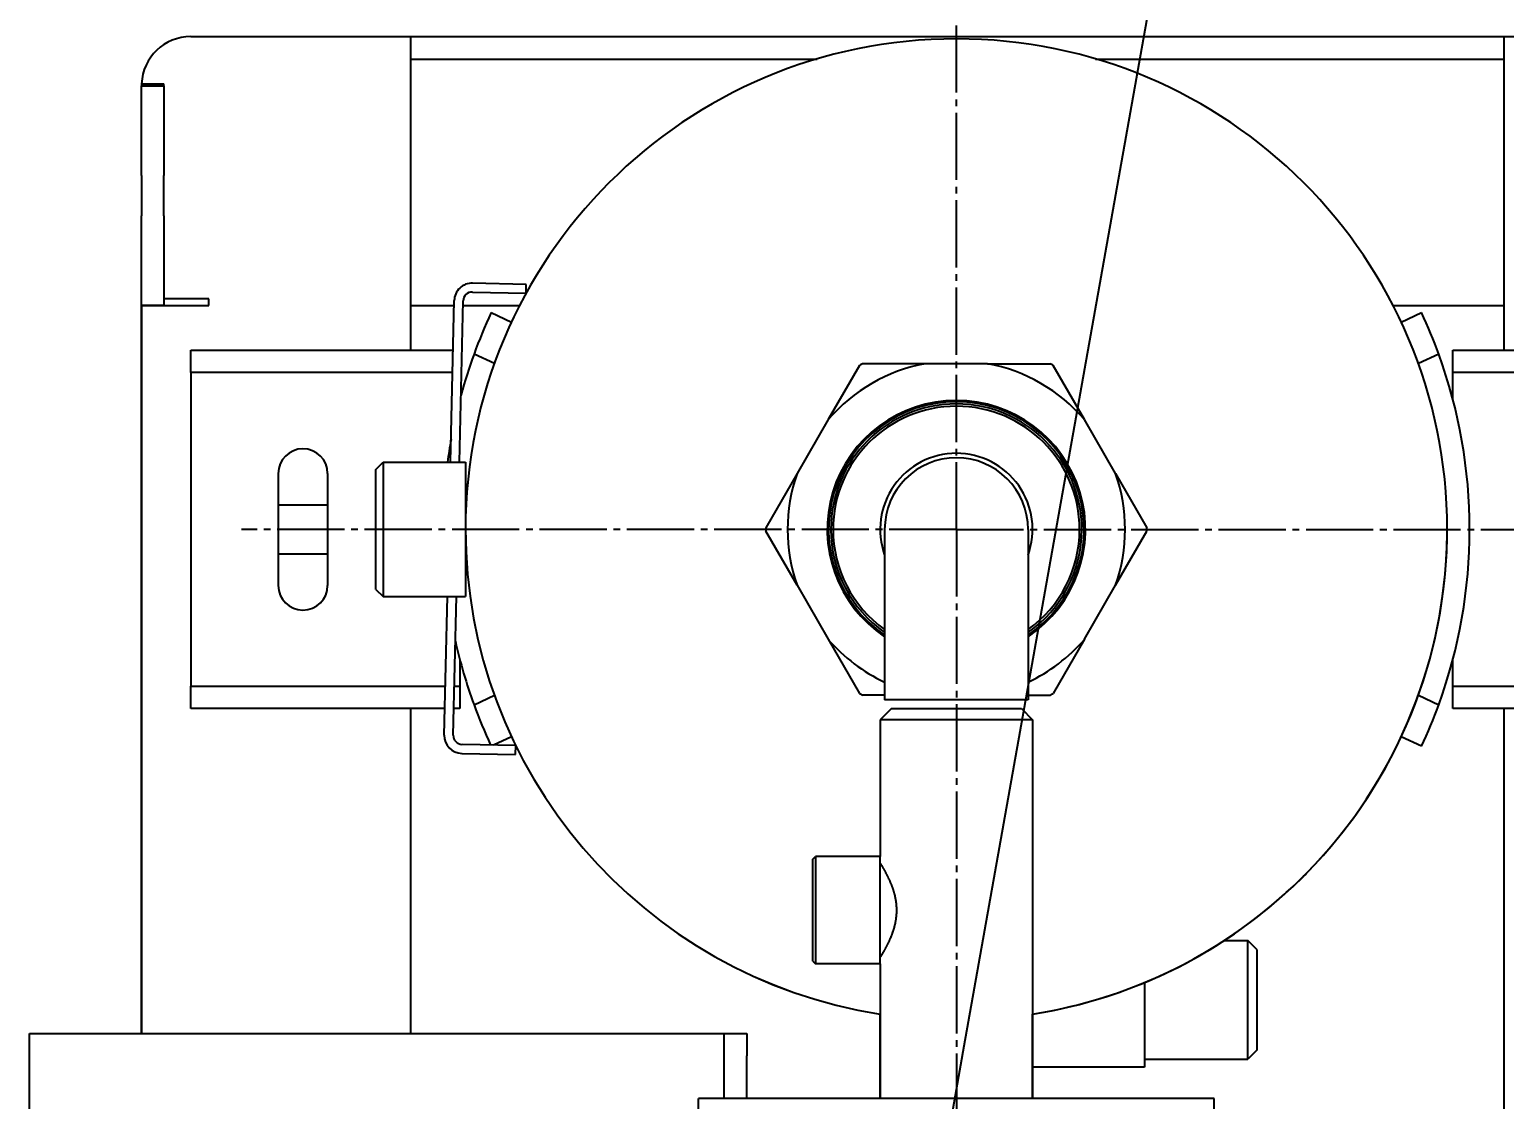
# Model space of a CAD drawing. Header units: millimetres. Extents: x 3795014 to 4300160, y 3869364 to 4016788.
# Drawn here: x 3878268 to 3878597, y 4010335.3 to 4010574.2 of the extents above; entities that cross this region are included whole.
import ezdxf
from ezdxf import colors
from ezdxf.entities.mleader import LeaderData, LeaderLine
from ezdxf.math import Vec2, Vec3

# ---------------------------------------------------------------- set-up
doc = ezdxf.new("R2010")
doc.units = ezdxf.units.MM
doc.linetypes.add('K5LT_AXLED', pattern=[19.5, 15, -1.5, 1.5, -1.5])
doc.linetypes.add('K5LT_BASIC', pattern=[0])
doc.layers.add('выноска', color=7, linetype='Continuous', lineweight=18)
doc.layers.add('Системный слой', color=7, linetype='Continuous')
doc.styles.add('ISOCPEUR', font='isocpeur.ttf')

# ---------------------------------------------------------------- blocks, each defined once
blk = doc.blocks.new('_BoxFilled')
at = {"color": 0, "linetype": 'ByBlock', "lineweight": -2}
blk.add_line((-0.5, 0), (-1, 0), dxfattribs=at)
at = {"color": 0, "linetype": 'ByBlock', "lineweight": 20}
blk.add_solid([(-0.5, 0.5), (0.5, 0.5), (-0.5, -0.5), (0.5, -0.5)], dxfattribs=at)

msp = doc.modelspace()

# ---------------------------------------------------------------- linework, layer by layer
at = {"layer": 'Системный слой', "linetype": 'K5LT_AXLED'}
for q in [(3878474.72, 4010622.09), (3878315.22, 4010462.59), (3878474.72, 4009902.59), (3878634.22, 4010462.59)]:
    msp.add_line((3878474.72, 4010462.59), q, dxfattribs=at)
at = {"layer": 'Системный слой', "linetype": 'K5LT_BASIC'}
for p, q in [((3878303.95, 4010572.59), (3878352.96, 4010572.59)), ((3878352.96, 4010572.59), (3878596.96, 4010572.59)), ((3878352.96, 4010572.59), (3878352.96, 4010502.59)), ((3878596.96, 4010572.59), (3878645.97, 4010572.59)), ((3878596.96, 4010502.59), (3878596.96, 4010572.59)), ((3878352.96, 4010567.59), (3878443.65, 4010567.59)), ((3878505.79, 4010567.59), (3878596.96, 4010567.59)), ((3878292.96, 4010562.09), (3878297.96, 4010562.09)), ((3878297.96, 4010561.59), (3878297.96, 4010562.09)), ((3878292.96, 4010561.59), (3878297.96, 4010561.59)), ((3878292.96, 4010541.59), (3878292.96, 4010561.59)), ((3878297.96, 4010561.59), (3878297.96, 4010541.59)), ((3878292.96, 4010541.59), (3878292.96, 4010532.59)), ((3878297.96, 4010532.59), (3878297.96, 4010541.59)), ((3878292.96, 4010512.59), (3878292.96, 4010532.59)), ((3878297.96, 4010532.59), (3878297.96, 4010512.59)), ((3878378.79, 4010517.3), (3878366.79, 4010517.58)), ((3878378.75, 4010515.3), (3878378.79, 4010517.3)), ((3878307.96, 4010514.09), (3878297.96, 4010514.09)), ((3878307.96, 4010512.59), (3878307.96, 4010514.09)), ((3878361.88, 4010477.59), (3878362.7, 4010513.67)), ((3878363.88, 4010477.59), (3878364.7, 4010513.62)), ((3878366.75, 4010515.58), (3878378.75, 4010515.3)), ((3878297.96, 4010512.59), (3878292.96, 4010512.59)), ((3878292.96, 4010512.59), (3878303.96, 4010512.59)), ((3878292.96, 4010350.09), (3878292.96, 4010512.59)), ((3878292.96, 4010512.59), (3878292.96, 4010350.09)), ((3878303.96, 4010512.59), (3878307.96, 4010512.59)), ((3878352.96, 4010512.59), (3878362.68, 4010512.59)), ((3878364.68, 4010512.59), (3878377.31, 4010512.59)), ((3878370.95, 4010510.98), (3878375.48, 4010508.87)), ((3878572.14, 4010512.59), (3878596.96, 4010512.59)), ((3878573.96, 4010508.87), (3878578.5, 4010510.98)), ((3878303.96, 4010497.59), (3878303.96, 4010502.59)), ((3878303.96, 4010502.59), (3878362.45, 4010502.59)), ((3878371.67, 4010499.61), (3878367.12, 4010501.73)), ((3878467.76, 4010499.59), (3878453.81, 4010499.59)), ((3878481.69, 4010499.59), (3878467.76, 4010499.59)), ((3878481.69, 4010499.59), (3878495.63, 4010499.59)), ((3878582.33, 4010501.73), (3878577.78, 4010499.61)), ((3878585.49, 4010502.59), (3878645.49, 4010502.59)), ((3878585.49, 4010497.59), (3878585.49, 4010502.59)), ((3878303.96, 4010497.59), (3878303.96, 4010491.59)), ((3878362.34, 4010497.59), (3878303.96, 4010497.59)), ((3878453.14, 4010499.2), (3878446.16, 4010487.12)), ((3878503.28, 4010487.12), (3878496.31, 4010499.2)), ((3878585.49, 4010491.59), (3878585.49, 4010497.59)), ((3878645.49, 4010497.59), (3878585.49, 4010497.59)), ((3878303.96, 4010491.59), (3878303.96, 4010433.59)), ((3878446.16, 4010487.12), (3878439.2, 4010475.06)), ((3878510.25, 4010475.06), (3878503.28, 4010487.12)), ((3878345.22, 4010475.99), (3878346.82, 4010477.59)), ((3878346.82, 4010477.59), (3878365.22, 4010477.59)), ((3878346.82, 4010477.59), (3878346.82, 4010474.71)), ((3878365.22, 4010477.59), (3878365.22, 4010474.71)), ((3878323.46, 4010475.09), (3878323.46, 4010450.09)), ((3878334.46, 4010475.09), (3878334.46, 4010450.09)), ((3878345.22, 4010473.42), (3878345.22, 4010475.99)), ((3878345.22, 4010449.19), (3878345.22, 4010473.42)), ((3878346.82, 4010474.71), (3878346.82, 4010447.59)), ((3878365.22, 4010474.71), (3878365.22, 4010447.59)), ((3878439.2, 4010475.06), (3878432.23, 4010462.98)), ((3878510.25, 4010475.06), (3878517.22, 4010462.98)), ((3878365.68, 4010472.59), (3878365.22, 4010472.59)), ((3878323.46, 4010468.09), (3878334.46, 4010468.09)), ((3878439.2, 4010450.12), (3878432.23, 4010462.2)), ((3878458.72, 4010462.59), (3878458.72, 4010425.09)), ((3878490.72, 4010462.59), (3878490.72, 4010425.09)), ((3878510.25, 4010450.12), (3878517.22, 4010462.2)), ((3878334.46, 4010457.09), (3878323.46, 4010457.09)), ((3878365.68, 4010452.59), (3878365.22, 4010452.59)), ((3878345.22, 4010449.19), (3878346.82, 4010447.59)), ((3878346.82, 4010447.59), (3878365.22, 4010447.59)), ((3878360.48, 4010416.69), (3878361.19, 4010447.59)), ((3878362.48, 4010416.65), (3878363.19, 4010447.59)), ((3878439.2, 4010450.12), (3878446.16, 4010438.06)), ((3878503.28, 4010438.06), (3878510.25, 4010450.12)), ((3878446.16, 4010438.06), (3878453.14, 4010425.98)), ((3878503.28, 4010438.06), (3878496.31, 4010425.98)), ((3878303.96, 4010433.59), (3878303.96, 4010427.59)), ((3878363.96, 4010433.59), (3878363.96, 4010427.59)), ((3878585.49, 4010427.59), (3878585.49, 4010433.59)), ((3878303.96, 4010422.59), (3878303.96, 4010427.59)), ((3878303.96, 4010427.59), (3878360.73, 4010427.59)), ((3878362.73, 4010427.59), (3878363.96, 4010427.59)), ((3878363.96, 4010427.59), (3878363.96, 4010422.59)), ((3878585.49, 4010427.59), (3878645.49, 4010427.59)), ((3878585.49, 4010422.59), (3878585.49, 4010427.59)), ((3878367.12, 4010423.45), (3878371.67, 4010425.57)), ((3878458.72, 4010425.59), (3878453.81, 4010425.59)), ((3878458.72, 4010425.09), (3878458.72, 4010424.59)), ((3878490.72, 4010424.59), (3878458.72, 4010424.59)), ((3878490.72, 4010425.59), (3878495.63, 4010425.59)), ((3878490.72, 4010425.09), (3878490.72, 4010424.59)), ((3878577.78, 4010425.57), (3878582.33, 4010423.45)), ((3878360.62, 4010422.59), (3878303.96, 4010422.59)), ((3878352.96, 4010422.59), (3878352.96, 4010350.09)), ((3878363.96, 4010422.59), (3878362.62, 4010422.59)), ((3878460.22, 4010422.59), (3878457.72, 4010420.09)), ((3878460.22, 4010422.59), (3878489.22, 4010422.59)), ((3878489.22, 4010422.59), (3878491.72, 4010420.09)), ((3878645.49, 4010422.59), (3878585.49, 4010422.59)), ((3878596.96, 4010265.09), (3878596.96, 4010422.59)), ((3878491.72, 4010420.09), (3878457.72, 4010420.09)), ((3878457.72, 4010420.09), (3878457.72, 4010389.59)), ((3878491.72, 4010420.09), (3878491.72, 4010335.59)), ((3878376.43, 4010414.33), (3878364.44, 4010414.6)), ((3878375.48, 4010416.31), (3878371.47, 4010414.44)), ((3878376.39, 4010412.33), (3878376.43, 4010414.33)), ((3878578.5, 4010414.2), (3878573.96, 4010416.31)), ((3878364.39, 4010412.6), (3878376.39, 4010412.33)), ((3878442.72, 4010388.99), (3878443.32, 4010389.59)), ((3878442.72, 4010382.95), (3878442.72, 4010388.99)), ((3878457.72, 4010389.59), (3878443.32, 4010389.59)), ((3878443.32, 4010389.59), (3878443.32, 4010383.23)), ((3878457.72, 4010383.23), (3878457.72, 4010389.59)), ((3878458.03, 4010387.59), (3878457.72, 4010387.59)), ((3878442.72, 4010366.19), (3878442.72, 4010382.95)), ((3878443.32, 4010383.23), (3878443.32, 4010365.59)), ((3878457.72, 4010365.59), (3878457.72, 4010383.23)), ((3878534.45, 4010370.81), (3878539.72, 4010370.81)), ((3878541.72, 4010368.81), (3878539.72, 4010370.81)), ((3878539.72, 4010344.37), (3878539.72, 4010370.81)), ((3878541.72, 4010368.81), (3878541.72, 4010346.37)), ((3878442.72, 4010366.19), (3878443.32, 4010365.59)), ((3878457.72, 4010365.59), (3878443.32, 4010365.59)), ((3878458.03, 4010367.59), (3878457.72, 4010367.59)), ((3878457.72, 4010365.59), (3878457.72, 4010335.59)), ((3878516.72, 4010361.47), (3878516.72, 4010342.59)), ((3878457.72, 4010335.59), (3878457.72, 4010354.42)), ((3878491.72, 4010342.59), (3878491.72, 4010354.42)), ((3878267.96, 4010350.09), (3878422.96, 4010350.09)), ((3878267.96, 4010065.09), (3878267.96, 4010350.09)), ((3878422.96, 4010350.09), (3878427.96, 4010350.09)), ((3878422.96, 4010335.59), (3878422.96, 4010350.09)), ((3878427.96, 4010350.09), (3878427.96, 4010345.09)), ((3878422.96, 4010335.59), (3878422.96, 4010345.09)), ((3878427.96, 4010335.59), (3878427.96, 4010345.09)), ((3878541.72, 4010346.37), (3878539.72, 4010344.37)), ((3878516.72, 4010342.59), (3878491.72, 4010342.59)), ((3878491.72, 4010335.59), (3878491.72, 4010342.59)), ((3878516.72, 4010344.37), (3878539.72, 4010344.37)), ((3878417.22, 4010323.59), (3878417.22, 4010335.59)), ((3878515.38, 4010335.59), (3878417.22, 4010335.59)), ((3878532.22, 4010335.59), (3878515.38, 4010335.59)), ((3878532.22, 4010323.59), (3878532.22, 4010335.59))]:
    msp.add_line(p, q, dxfattribs=at)
for centre, radius, start, end in [((3878303.95, 4010561.59), 11, 90, 177.3947), ((3878474.72, 4010462.59), 109.5, 90, 180), ((3878474.72, 4010462.59), 109.5, 0, 180), ((3878474.72, 4010462.59), 109.5, 0, 90), ((3878303.96, 4010561.59), 11, 177.3947, 180), ((3878366.7, 4010513.58), 4, 88.6884, 178.6884), ((3878366.7, 4010513.58), 2, 88.6884, 178.6884), ((3878474.72, 4010462.59), 114.5, 155, 160.0104), ((3878474.72, 4010462.59), 114.5, 19.9896, 25), ((3878474.72, 4010462.59), 114.5, 160.0104, 164.8147), ((3878474.72, 4010462.59), 37.65, 100.6641, 139.3359), ((3878474.72, 4010462.59), 42.5, 119.4729, 120.5271), ((3878474.72, 4010462.59), 37.65, 40.6641, 79.3359), ((3878474.72, 4010462.59), 42.5, 59.4729, 60.5271), ((3878474.72, 4010462.59), 114.5, 340.0104, 19.9896), ((3878474.72, 4010462.59), 28.8, 90, 236.251), ((3878474.72, 4010462.59), 28.5, 90, 235.8471), ((3878474.72, 4010462.59), 28, 90, 180), ((3878474.72, 4010462.59), 27.5, 0, 180), ((3878474.72, 4010462.59), 28.8, 303.749, 90), ((3878474.72, 4010462.59), 28.5, 304.1529, 90), ((3878474.72, 4010462.59), 28, 0, 90), ((3878328.96, 4010475.09), 5.5, 0, 180), ((3878474.72, 4010462.59), 114.5, 169.913, 172.4724), ((3878474.72, 4010462.59), 17, 90, 199.7499), ((3878474.72, 4010462.59), 16, 90, 180), ((3878474.72, 4010462.59), 17, 340.2501, 90), ((3878474.72, 4010462.59), 16, 0, 90), ((3878474.72, 4010462.59), 37.65, 160.6641, 199.3359), ((3878474.72, 4010462.59), 37.65, 340.6641, 19.3359), ((3878474.72, 4010462.59), 109.5, 180, 261.0694), ((3878474.72, 4010462.59), 109.5, 180, 261.0686), ((3878474.72, 4010462.59), 42.5, 179.4729, 180.5271), ((3878474.72, 4010462.59), 28, 180, 235.1501), ((3878474.72, 4010462.59), 27.5, 180, 234.4215), ((3878474.72, 4010462.59), 27.5, 305.5785, 0), ((3878474.72, 4010462.59), 28, 304.8499, 0), ((3878474.72, 4010462.59), 109.5, 278.9325, 0), ((3878474.72, 4010462.59), 42.5, 359.4729, 0.5271), ((3878474.72, 4010462.59), 109.5, 315.5233, 0), ((3878328.96, 4010450.09), 5.5, 180, 0), ((3878474.72, 4010462.59), 114.5, 192.5621, 199.9896), ((3878474.72, 4010462.59), 37.65, 220.6641, 244.8516), ((3878474.72, 4010462.59), 37.65, 295.1484, 319.3359), ((3878474.72, 4010462.59), 42.5, 239.4729, 240.5271), ((3878474.72, 4010462.59), 42.5, 299.4729, 300.5271), ((3878474.72, 4010462.59), 114.5, 199.9896, 204.8592), ((3878474.72, 4010462.59), 114.5, 335, 340.0104), ((3878364.48, 4010416.6), 4, 178.6884, 268.6884), ((3878364.48, 4010416.6), 2, 178.6884, 268.6884), ((3878474.72, 4010462.59), 109.5, 278.9314, 314.4767), ((3878474.72, 4010462.59), 109.5, 314.4767, 315.5233)]:
    msp.add_arc(centre, radius, start, end, dxfattribs=at)
msp.add_open_spline([(3878457.72, 4010388.09), (3878457.72, 4010388.09), (3878457.73, 4010388.08), (3878457.73, 4010388.07), (3878457.74, 4010388.06), (3878457.76, 4010388.03), (3878457.78, 4010388), (3878457.81, 4010387.96), (3878457.83, 4010387.91), (3878457.87, 4010387.86), (3878457.9, 4010387.79), (3878457.96, 4010387.7), (3878458.02, 4010387.6), (3878458.11, 4010387.45), (3878458.19, 4010387.32), (3878458.27, 4010387.18), (3878458.33, 4010387.07), (3878458.4, 4010386.95), (3878458.47, 4010386.83), (3878458.54, 4010386.71), (3878458.62, 4010386.57), (3878458.69, 4010386.43), (3878458.77, 4010386.29), (3878458.86, 4010386.13), (3878458.97, 4010385.93), (3878459.08, 4010385.71), (3878459.2, 4010385.48), (3878459.29, 4010385.3), (3878459.38, 4010385.12), (3878459.47, 4010384.93), (3878459.56, 4010384.73), (3878459.66, 4010384.53), (3878459.75, 4010384.33), (3878459.85, 4010384.11), (3878459.94, 4010383.89), (3878460.04, 4010383.67), (3878460.13, 4010383.44), (3878460.22, 4010383.21), (3878460.31, 4010382.98), (3878460.4, 4010382.74), (3878460.48, 4010382.5), (3878460.56, 4010382.26), (3878460.64, 4010382.02), (3878460.72, 4010381.77), (3878460.79, 4010381.51), (3878460.86, 4010381.26), (3878460.93, 4010381), (3878460.99, 4010380.74), (3878461.05, 4010380.47), (3878461.1, 4010380.21), (3878461.15, 4010379.95), (3878461.19, 4010379.69), (3878461.23, 4010379.43), (3878461.26, 4010379.18), (3878461.29, 4010378.92), (3878461.31, 4010378.67), (3878461.33, 4010378.41), (3878461.34, 4010378.16), (3878461.35, 4010377.91), (3878461.35, 4010377.65), (3878461.35, 4010377.41), (3878461.35, 4010377.16), (3878461.33, 4010376.75), (3878461.29, 4010376.18), (3878461.21, 4010375.62), (3878461.15, 4010375.23), (3878461.1, 4010374.99), (3878461.06, 4010374.75), (3878461.01, 4010374.51), (3878460.92, 4010374.13), (3878460.81, 4010373.75), (3878460.71, 4010373.38), (3878460.64, 4010373.15), (3878460.54, 4010372.85), (3878460.44, 4010372.56), (3878460.33, 4010372.27), (3878460.25, 4010372.05), (3878460.14, 4010371.77), (3878460.03, 4010371.49), (3878459.91, 4010371.22), (3878459.83, 4010371.02), (3878459.74, 4010370.83), (3878459.65, 4010370.63), (3878459.56, 4010370.44), (3878459.47, 4010370.25), (3878459.38, 4010370.06), (3878459.29, 4010369.88), (3878459.2, 4010369.7), (3878459.11, 4010369.52), (3878459.02, 4010369.35), (3878458.93, 4010369.19), (3878458.85, 4010369.03), (3878458.77, 4010368.88), (3878458.69, 4010368.73), (3878458.58, 4010368.55), (3878458.48, 4010368.37), (3878458.39, 4010368.21), (3878458.32, 4010368.09), (3878458.26, 4010367.98), (3878458.18, 4010367.85), (3878458.11, 4010367.73), (3878458.03, 4010367.59), (3878457.97, 4010367.49), (3878457.92, 4010367.41), (3878457.89, 4010367.36), (3878457.86, 4010367.31), (3878457.83, 4010367.26), (3878457.81, 4010367.23), (3878457.79, 4010367.19), (3878457.77, 4010367.16), (3878457.75, 4010367.14), (3878457.74, 4010367.12), (3878457.74, 4010367.11), (3878457.73, 4010367.1), (3878457.72, 4010367.09), (3878457.72, 4010367.09), (3878457.72, 4010367.09)], degree=3, knots=[0, 0, 0, 0, 0.981915, 1.960156, 2.933978, 3.89986, 4.859919, 5.81326, 6.764488, 7.716467, 8.6726, 9.632201, 11.546767, 12.497467, 14.388124, 15.326658, 16.26167, 17.195202, 18.130396, 19.070396, 20.014257, 20.964702, 21.920743, 22.881678, 23.840326, 25.756568, 26.717419, 27.678962, 28.646732, 29.618875, 30.599533, 31.584167, 32.578111, 33.579749, 34.586792, 35.593867, 36.597276, 37.595549, 38.589293, 39.581173, 40.568806, 41.553921, 42.536077, 43.518584, 44.500873, 45.483299, 46.464201, 47.443671, 48.412162, 49.369434, 50.30772, 51.234665, 52.141479, 53.037755, 53.921968, 54.805228, 55.683486, 56.560723, 57.431389, 58.298259, 59.155518, 60.004853, 60.847057, 63.369425, 65.91417, 66.772564, 67.634131, 68.495311, 69.355112, 70.211643, 72.785442, 73.653055, 74.530751, 75.414279, 77.209706, 78.118838, 79.029489, 79.943234, 81.771687, 82.685756, 83.604236, 84.52784, 85.46202, 86.403237, 87.35991, 88.327769, 89.309383, 90.292121, 91.27661, 92.259005, 93.236445, 94.209823, 95.17572, 96.136156, 97.089244, 98.980054, 99.918153, 100.849868, 101.77912, 102.697911, 104.515493, 105.411944, 107.150473, 107.989512, 108.819309, 109.624867, 110.415315, 111.18602, 111.951904, 112.703579, 113.446704, 114.175868, 114.900009, 115.610654, 116.311678, 117, 117, 117, 117], dxfattribs=at)

# ---------------------------------------------------------------- leaders
at = {"layer": 'выноска', "lineweight": 20, "ltscale": 100}
ml = msp.add_multileader_mtext('Standard', dxfattribs=at)
ml.set_content('4', color=256, style='ISOCPEUR')
ml.set_leader_properties()
ml.set_arrow_properties(name='BOXFILLED')
ml.build(insert=Vec2(0, 0))
ml.multileader.update_dxf_attribs({"text_left_attachment_type": 6, "text_right_attachment_type": 6, "dogleg_length": 0.36, "arrow_head_size": 100, "scale": 50})
ctx = ml.context
ctx.base_point, ctx.scale, ctx.char_height, ctx.arrow_head_size, ctx.landing_gap_size, ctx.plane_origin = Vec3(3878682.9, 4011406.52), 50, 125, 100, 4.5, Vec3(3878726.36, 4010915.86)
ctx.left_attachment, ctx.right_attachment = 6, 6
notes = []
notes.append((ctx, [(1, (1, 1, 0), (3878664.9, 4011406.52), (1, 0), 18, [(0, [(3878458.97, 4010248.84)], 0, [])])]))
ctx.mtext.insert, ctx.mtext.flow_direction = Vec3(3878687.4, 4011556.52), 5
for ctx, leaders in notes:
    for number, flags, end, landing, length, lines in leaders:
        leader = LeaderData()
        leader.index, (leader.has_last_leader_line, leader.has_dogleg_vector, leader.attachment_direction) = number, flags
        leader.last_leader_point, leader.dogleg_vector, leader.dogleg_length = Vec3(end), Vec3(landing), length
        for number, points, colour, breaks in lines:
            line = LeaderLine()
            line.index, line.vertices, line.color, line.breaks = number, Vec3.list(points), colors.encode_raw_color(colour), breaks
            leader.lines.append(line)
        ctx.leaders.append(leader)

doc.saveas('drawing.dxf')
